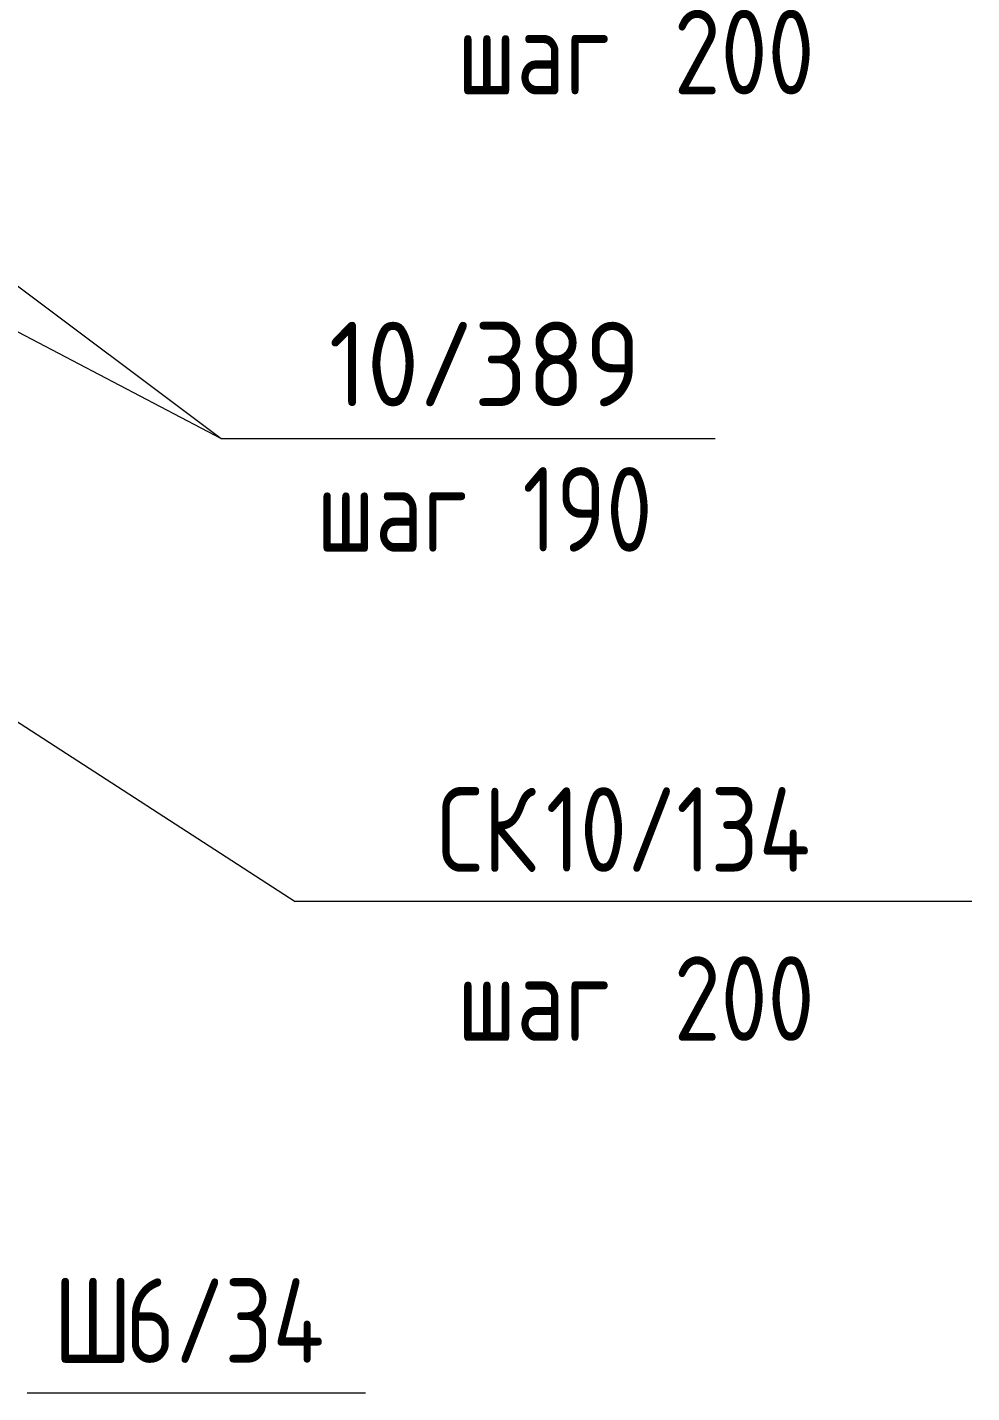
# Model space of a CAD drawing. Header units: millimetres. Extents: x 56549 to 83419, y -3049 to 32998.
# Drawn here: x 82023 to 83419, y 28698 to 30718 of the extents above; entities that cross this region are included whole.
import ezdxf

# ---------------------------------------------------------------- set-up
doc = ezdxf.new("R2010")
doc.units = ezdxf.units.MM
doc.layers.add('AA_Vinoska', color=7, linetype='Continuous', lineweight=9)
doc.styles.add('GOST Common_1', font='GOST_Common.ttf', dxfattribs={"width": 0.85, "height": 125})
doc.styles.add('ISOCPEUR_2', font='isocpeur.TTF', dxfattribs={"width": 0.9, "height": 125})
doc.styles.add('ISOCPEUR_3', font='isocpeur.TTF', dxfattribs={"width": 0.8, "height": 125})

# ---------------------------------------------------------------- blocks, each defined once
blk = doc.blocks.new('010_Текст с выноской - Текст 2 строки-3757626-Схема армирования вертикальных конструкций входной группы в осях 18-20_Н-А_1')
at = {"layer": 'AA_Vinoska'}
blk.add_line((-10, 0), (10, 0), dxfattribs=at)
blk = doc.blocks.new('042_М_Арматуры - Диам длина поз _ Шаг-2260295-Схема армирования вертикальных конструкций входной группы в осях 18-20_Н-А_1')
at = {"layer": 'AA_Vinoska'}
blk.add_line((-7, 0), (7, 0), dxfattribs=at)
blk = doc.blocks.new('010_Текст с выноской - Текст 2 строки-3745985-Схема армирования вертикальных конструкций входной группы в осях 18-20_Н-А_1')
at = {"layer": 'AA_Vinoska'}
blk.add_line((-5, 0), (5, 0), dxfattribs=at)

msp = doc.modelspace()

# ---------------------------------------------------------------- linework, layer by layer
at = {"layer": 'AA_Vinoska'}
for p, q in [((81834.728, 30465.1114), (82308.876, 30109.5004)), ((81659.553, 30449.8608), (82308.876, 30109.5004)), ((82308.876, 30109.5004), (82339.4662, 30109.5004)), ((82308.876, 30109.5004), (82339.4662, 30109.5004)), ((81836.2269, 29801.3038), (82418.7706, 29424.3281))]:
    msp.add_line(p, q, dxfattribs=at)

# ---------------------------------------------------------------- block references
for name, p, xscale, yscale, zscale in [('042_М_Арматуры - Диам длина поз _ Шаг-2260295-Схема армирования вертикальных конструкций входной группы в осях 18-20_Н-А_1', (82689.4662, 30109.5004), 49.99999999999998, 49.99999999999998, 49.99999999999998), ('042_М_Арматуры - Диам длина поз _ Шаг-2260295-Схема армирования вертикальных конструкций входной группы в осях 18-20_Н-А_1', (82689.4662, 30109.5004), 49.99999999999998, 49.99999999999998, 49.99999999999998), ('010_Текст с выноской - Текст 2 строки-3745985-Схема армирования вертикальных конструкций входной группы в осях 18-20_Н-А_1', (82272.5155, 28697.9155), 50, 50, 50)]:
    msp.add_blockref(name, p, dxfattribs=dict(at, xscale=xscale, yscale=yscale, zscale=zscale))
at = {"layer": 'AA_Vinoska', "xscale": 50, "yscale": 50, "zscale": 50, "rotation": 180}
msp.add_blockref('010_Текст с выноской - Текст 2 строки-3757626-Схема армирования вертикальных конструкций входной группы в осях 18-20_Н-А_1', (82918.7706, 29424.3281), dxfattribs=at)

# ---------------------------------------------------------------- texts
at = {"layer": 'AA_Vinoska', "char_height": 125, "attachment_point": 1}
for s, insert, width, style in [(' 200', (82913.838, 30743.4433), 320.274156, 'GOST Common_1'), ('шаг', (82658.019, 30743.4433), 310.052641, 'GOST Common_1'), ('10/389', (82468.3232, 30282.0129), 555.569437, 'ISOCPEUR_2'), ('10/389', (82468.3232, 30282.0129), 555.569437, 'ISOCPEUR_2'), (' 190', (82690.9191, 30067.0603), 307.848, 'ISOCPEUR_3'), (' 190', (82690.9191, 30067.0603), 307.848, 'ISOCPEUR_3'), ('шаг', (82450.1482, 30067.0603), 291.81425, 'ISOCPEUR_3'), ('шаг', (82450.1482, 30067.0603), 291.81425, 'ISOCPEUR_3'), ('СК', (82628.694, 29593.4433), 194.208797, 'GOST Common_1'), ('10/134', (82788.9323, 29593.4433), 507.668609, 'GOST Common_1'), (' 200', (82913.838, 29343.4433), 320.274156, 'GOST Common_1'), ('шаг', (82658.019, 29343.4433), 310.052641, 'GOST Common_1'), ('\\fGOST Common|b0|i0|c204|p34|;\\W.85;Ш', (82060.8796, 28867.0307), 129.472531, 'GOST Common_1'), ('6/34', (82167.7052, 28867.0307), 378.196078, 'GOST Common_1')]:
    msp.add_mtext(s, dxfattribs=dict(at, insert=insert, width=width, style=style))

doc.saveas('drawing.dxf')
